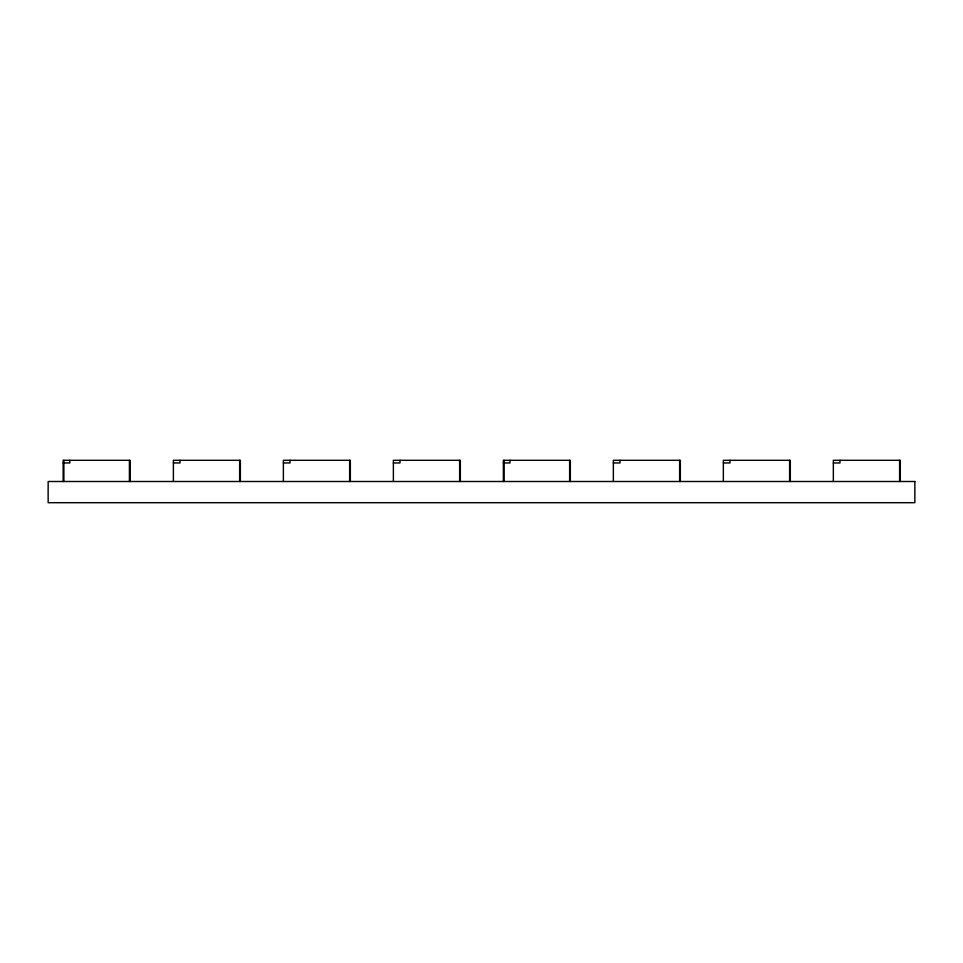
<?xml version="1.0" encoding="UTF-8"?>
<svg xmlns="http://www.w3.org/2000/svg" width="963" height="963" viewBox="0 0 963 963"><rect width="100%" height="100%" fill="white"/><g stroke="black" fill="none" stroke-linecap="round" stroke-linejoin="round"><path stroke-width="1.44" d="M63.161 462.95L69.781 462.95L69.781 460.302M173.388 462.95L180.009 462.95L180.009 460.302M283.375 462.95L290.007 462.95L290.007 460.302M393.373 462.95L399.994 462.95L399.994 460.302M503.372 462.95L509.993 462.95L509.993 460.302M613.359 462.95L619.991 462.95L619.991 460.302M723.357 462.95L729.978 462.95L729.978 460.302M833.344 462.95L839.977 462.95L839.977 460.302M900.321 481.5L900.321 460.302L833.344 460.302L833.344 481.5M899.611 460.302L899.611 481.5M790.322 481.5L790.322 460.302L723.357 460.302L723.357 481.5M789.612 460.302L789.612 481.5M680.335 481.5L680.335 460.302L613.359 460.302L613.359 481.5M679.625 460.302L679.625 481.5M570.337 481.5L570.337 460.302L503.372 460.302L503.372 481.5M569.627 460.302L569.627 481.5M504.07 460.302L504.07 481.5M460.338 481.5L460.338 460.302L393.373 460.302L393.373 481.5M459.628 460.302L459.628 481.5M350.351 481.5L350.351 460.302L283.375 460.302L283.375 481.5M349.641 460.302L349.641 481.5M240.353 481.5L240.353 460.302L173.388 460.302L173.388 481.5M239.643 460.302L239.643 481.5M130.125 481.5L130.125 460.302L63.161 460.302L63.161 481.5M129.415 460.302L129.415 481.5M63.871 460.302L63.871 481.5M914.85 481.5L48.15 481.5L48.15 502.698L914.85 502.698L914.85 481.5"/></g></svg>
